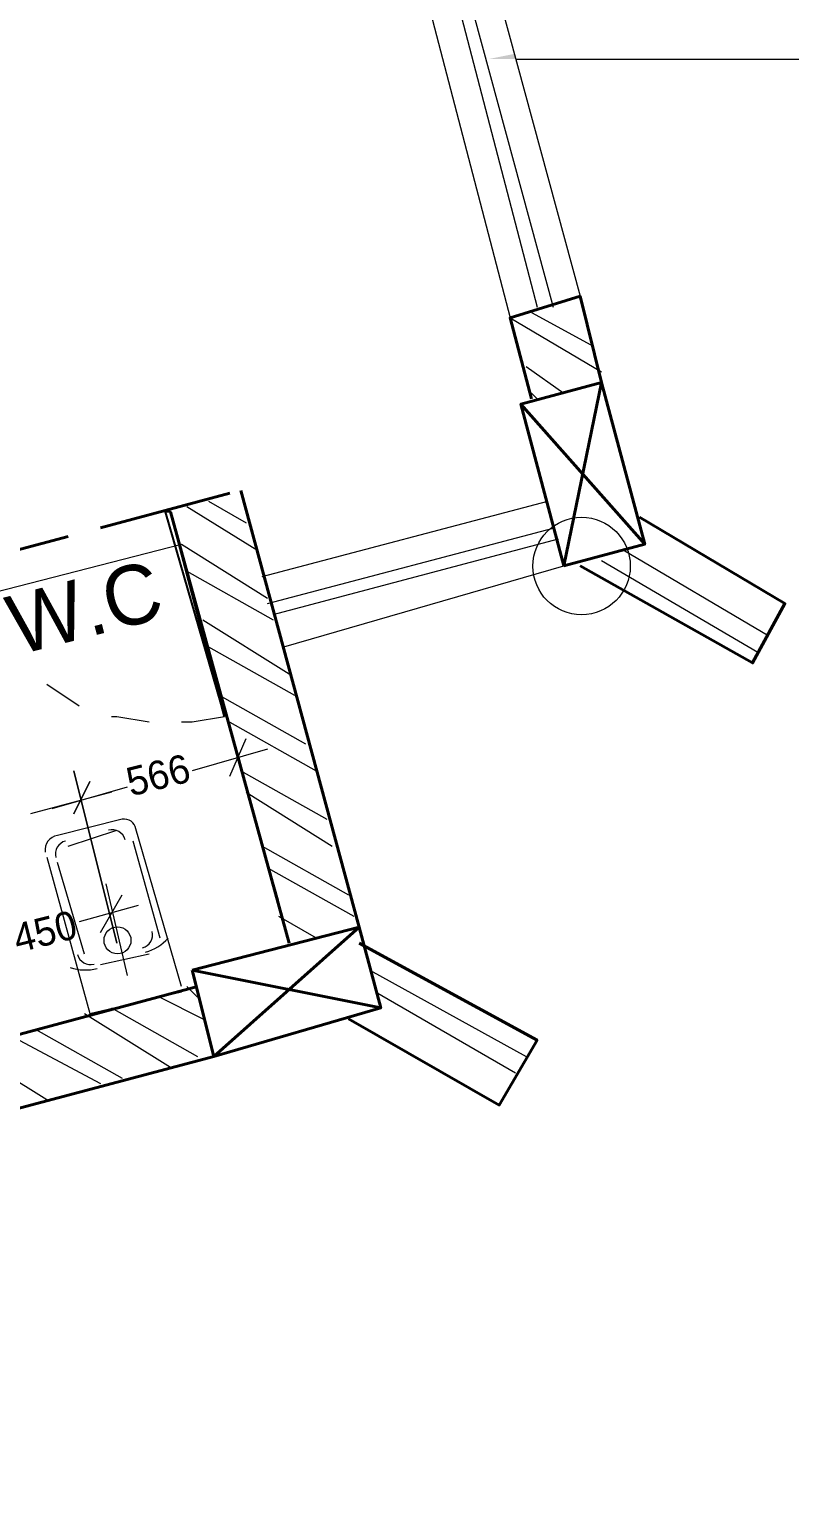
# Model space of a CAD drawing. Header units: millimetres. Extents: x 23593 to 241524, y 4405 to 182732.
# Drawn here: x 77595 to 80259, y 26830 to 31974 of the extents above; entities that cross this region are included whole.
import ezdxf

# ---------------------------------------------------------------- set-up
doc = ezdxf.new("R2010")
doc.units = ezdxf.units.MM
doc.linetypes.add('PDF_IMPORT', pattern=[1, 0.8, -0.2])
for name, color, linetype in [('PDF_0', 7, 'Continuous'), ('PDF_AR_DIMENSION', 7, 'Continuous'), ('PDF_AR_ELEVATION', 2, 'Continuous'), ('PDF_ST COLUMN', 1, 'Continuous'), ('PDF_Text', 7, 'Continuous'), ('PDF_wall', 7, 'Continuous')]:
    doc.layers.add(name, color=color, linetype=linetype)
for name, color, linetype, true_color in [('PDF_AR_DOOR', 7, 'Continuous', 0x723939), ('PDF_AR_HATCH', 7, 'Continuous', 0x767676), ('PDF_AR_WINDOW', 7, 'Continuous', 0x00a5dd), ('PDF_dimension', 7, 'Continuous', 0x767676), ('PDF_hatch', 7, 'Continuous', 0x767676)]:
    doc.layers.add(name, color=color, linetype=linetype, true_color=true_color)
doc.styles.add('PDF Century Gothic', font='GOTHIC.TTF')

msp = doc.modelspace()

# ---------------------------------------------------------------- linework, layer by layer
at = {"layer": 'PDF_0', "color": 8, "lineweight": 5, "true_color": 0x767676}
for points in [[(78297.8, 29359.6), (78354.5, 29491.8)], [(77844.8, 28812.2), (77920.3, 28944.3)]]:
    msp.add_lwpolyline(points, dxfattribs=at)
msp.add_lwpolyline([(77750.4, 29227.5), (77807, 29340.8)], close=True, dxfattribs=at)
at = {"layer": 'PDF_AR_DIMENSION', "lineweight": 13}
msp.add_lwpolyline([(79298.3, 31870.2), (80921.7, 31870.2), (80921.7, 28302.5)], dxfattribs=at)
at = {"layer": 'PDF_AR_DIMENSION', "transparency": 33554559}
msp.add_solid([(79298.3, 31870.2), (79203.9, 31870.2), (79298.3, 31889.1)], dxfattribs=at)
at = {"layer": 'PDF_AR_DOOR', "lineweight": 25}
msp.add_lwpolyline([(78279, 29567.3), (78090.2, 30284.6), (78071.3, 30284.6)], close=True, dxfattribs=at)
at = {"layer": 'PDF_AR_DOOR', "lineweight": 20}
for points in [[(77769.3, 29605), (77656, 29680.5)], [(78014.7, 29548.4), (77901.4, 29567.3), (77882.6, 29567.3)], [(78279, 29567.3), (78165.7, 29548.4), (78127.9, 29548.4)]]:
    msp.add_lwpolyline(points, dxfattribs=at)
at = {"layer": 'PDF_AR_ELEVATION', "lineweight": 20}
msp.add_lwpolyline([(77391.8, 29982.6), (78127.9, 30171.3)], dxfattribs=at)
at = {"layer": 'PDF_AR_HATCH', "lineweight": 5}
for points in [[(79354.9, 30983), (79562.6, 30869.8)], [(79279.4, 30964.1), (79600.3, 30775.4)], [(79336.1, 30794.3), (79468.2, 30699.9)], [(79354.9, 30699.9), (79373.8, 30681)], [(78146.8, 30303.5), (78392.2, 30152.4)], [(78222.3, 30322.3), (78354.5, 30246.8)], [(79732.5, 30265.7), (80242.1, 29963.7)], [(78127.9, 30171.3), (78430, 29982.6)], [(79675.8, 30152.4), (80185.5, 29850.4)], [(79600.3, 30114.7), (80147.7, 29793.8)], [(78146.8, 30076.9), (78448.9, 29907.1)], [(78203.5, 29907.1), (78505.5, 29718.3)], [(78222.3, 29812.7), (78524.4, 29642.8)], [(78260.1, 29642.8), (78562.1, 29472.9)], [(78297.8, 29548.4), (78599.9, 29378.5)], [(78335.6, 29378.5), (78637.6, 29208.6)], [(78354.5, 29303), (78656.5, 29114.2)], [(78411.1, 29114.2), (78713.1, 28944.3)], [(78430, 29038.7), (78732, 28868.8)], [(78467.7, 28868.8), (78599.9, 28793.3)], [(78505.5, 28774.5), (78505.5, 28774.5)], [(78788.6, 28680.1), (79336.1, 28378)], [(78146.8, 28623.4), (78184.6, 28585.7)], [(78807.5, 28604.6), (79298.3, 28321.4)], [(78052.4, 28585.7), (78203.5, 28510.2)], [(77788.2, 28529.1), (78090.2, 28340.3)], [(77882.6, 28547.9), (78184.6, 28378)], [(77278.5, 28453.6), (77354, 28415.8), (77656, 28227)], [(77523.9, 28453.6), (77844.8, 28283.7)], [(77618.3, 28472.4), (77920.3, 28302.5)]]:
    msp.add_lwpolyline(points, dxfattribs=at)
at = {"layer": 'PDF_AR_WINDOW', "color": 2, "lineweight": 20}
for points in [[(79052.9, 32776.3), (79524.8, 31039.6)], [(78826.4, 32700.8), (79279.4, 30964.1)], [(78411.1, 30058.1), (79411.6, 30322.3)], [(78486.6, 29812.7), (79468.2, 30095.8)]]:
    msp.add_lwpolyline(points, dxfattribs=at)
at = {"layer": 'PDF_AR_WINDOW', "color": 27, "lineweight": 20, "true_color": 0x725639}
for points in [[(78920.8, 32738.5), (79373.8, 31001.9)], [(78958.5, 32738.5), (79430.4, 31001.9)], [(78430, 29963.7), (79430.4, 30228)], [(78448.9, 29925.9), (79449.3, 30190.2)]]:
    msp.add_lwpolyline(points, dxfattribs=at)
at = {"layer": 'PDF_dimension', "lineweight": 5}
for points in [[(78467.7, 28925.5), (78297.8, 29529.5)], [(78430, 29454), (78165.7, 29378.5)], [(77674.9, 29246.4), (77939.2, 29321.9)], [(77882.6, 29303), (77599.4, 29227.5)], [(77939.2, 28661.2), (77863.7, 28982.1)], [(77976.9, 28906.6), (77769.3, 28850)]]:
    msp.add_lwpolyline(points, dxfattribs=at)
msp.add_lwpolyline([(77750.4, 29378.5), (77901.4, 28774.5)], close=True, dxfattribs=at)
at = {"layer": 'PDF_hatch', "lineweight": 5}
msp.add_lwpolyline([(78127.9, 28623.4), (77968.3, 29174.7, 0.414213), (77920.3, 29208.6), (77693.8, 29152, 0.414213), (77650.6, 29093.6)], format="xyb", dxfattribs=at)
for points in [[(77731.5, 29114.2), (77901.4, 29170.9)], [(77958.1, 29133.1), (78052.4, 28793.3)], [(77656, 29076.5), (77807, 28529.1), (78127.9, 28604.6)], [(77788.2, 28736.7), (77693.8, 29057.6)], [(78014.7, 28736.7), (77844.8, 28698.9)], [(77939.2, 28661.2), (77939.2, 28661.2)]]:
    msp.add_lwpolyline(points, dxfattribs=at)
msp.add_circle((77903.9, 28784.9), 47.2, dxfattribs=at)
for centre, radius, start, end in [((77885, 29124.7), 47.2, 15.0047, 105.0046), ((77734, 29086.9), 47.2, 105.0047, 195.0046), ((77979.4, 28803.8), 47.2, 285.0047, 15.0046), ((77960.5, 28898.2), 160.5, 285.0046, 318.892), ((77809.5, 28747.1), 47.2, 195.0047, 285.0046), ((77790.6, 28841.5), 160.5, 251.1172, 285.0046)]:
    msp.add_arc(centre, radius, start, end, dxfattribs=at)
at = {"layer": 'PDF_ST COLUMN', "color": 6, "lineweight": 40}
for points in [[(79468.2, 30095.8), (79751.3, 30171.3), (79600.3, 30737.6), (79317.2, 30662.1)], [(78165.7, 28680.1), (78241.2, 28378), (78826.4, 28547.9), (78750.9, 28831.1)]]:
    msp.add_lwpolyline(points, close=True, dxfattribs=at)
for points in [[(79600.3, 30737.6), (79468.2, 30095.8)], [(79317.2, 30662.1), (79751.3, 30171.3)], [(78750.9, 28831.1), (78241.2, 28378)], [(78826.4, 28547.9), (78165.7, 28680.1)]]:
    msp.add_lwpolyline(points, dxfattribs=at)
at = {"layer": 'PDF_wall', "lineweight": 40}
for points in [[(79600.3, 30737.6), (79524.8, 31039.6), (79279.4, 30964.1), (79354.9, 30681)], [(78750.9, 28831.1), (78335.6, 30360.1)], [(78505.5, 28774.5), (78090.2, 30284.6)], [(79524.8, 30095.8), (80128.9, 29756), (80242.1, 29963.7), (79732.5, 30265.7)], [(78750.9, 28774.5), (79373.8, 28434.7), (79241.7, 28208.2), (78713.1, 28510.2)], [(78184.6, 28623.4), (72351.7, 27056.7)], [(78241.2, 28378), (72408.3, 26830.2)]]:
    msp.add_lwpolyline(points, dxfattribs=at)
at = {"layer": 'PDF_wall', "linetype": 'PDF_IMPORT', "lineweight": 40, "ltscale": 586.088181}
msp.add_lwpolyline([(75579.6, 29623.9), (78335.6, 30360.1)], dxfattribs=at)
at = {"layer": 'PDF_wall', "lineweight": 0}
msp.add_circle((79529.9, 30095.2), 170.6, dxfattribs=at)

# ---------------------------------------------------------------- texts
at = {"layer": 'PDF_Text', "insert": (77527.4, 29881.5), "char_height": 207.95, "attachment_point": 4, "rotation": 14.4688, "style": 'PDF Century Gothic'}
msp.add_mtext('W.C', dxfattribs=at)
at = {"layer": 'PDF_Text', "color": 8, "true_color": 0x767676, "char_height": 100, "attachment_point": 4, "rotation": 14.0351, "style": 'PDF Century Gothic'}
for s, insert in [('566', (77938.4, 29336)), ('450', (77541.9, 28788.5))]:
    msp.add_mtext(s, dxfattribs=dict(at, insert=insert))

doc.saveas('drawing.dxf')
